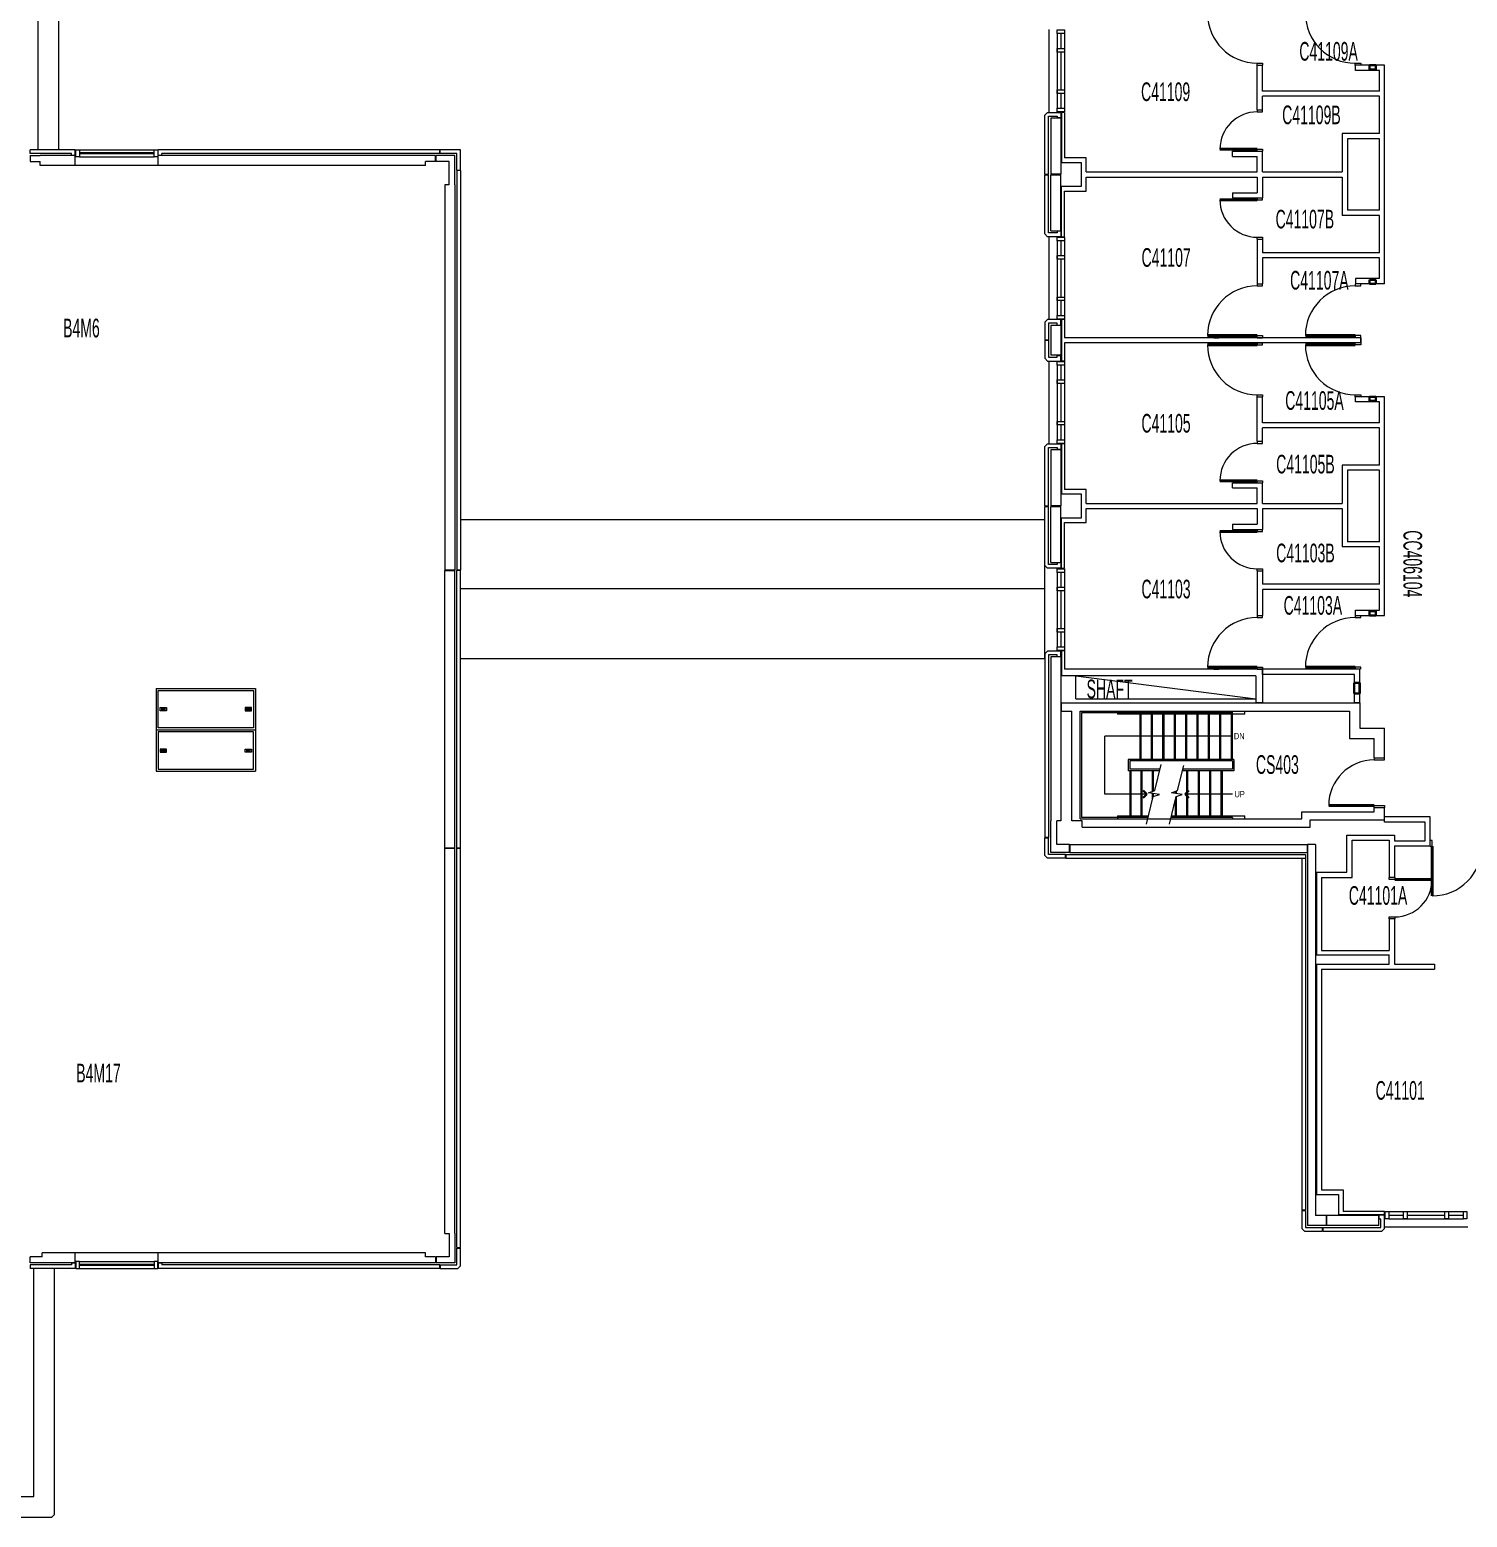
# Model space of a CAD drawing. Header units: inches. Extents: x 1.78 to 8.52, y 2.17 to 6.28.
# Drawn here: x 7.013 to 7.972, y 2.551 to 3.544 of the extents above; entities that cross this region are included whole.
import ezdxf

# ---------------------------------------------------------------- set-up
doc = ezdxf.new("R2010")
doc.units = ezdxf.units.IN
doc.header["$MEASUREMENT"] = 0
doc.linetypes.add('CENTERX2', pattern=[0.8, 0.5, -0.1, 0.1, -0.1])
doc.linetypes.add('HIDDEN', pattern=[0.075, 0.05, -0.025])
for name, color, linetype, lineweight in [('LEVEL_15', 7, 'Continuous', 15), ('LEVEL_16', 7, 'Continuous', 15), ('LEVEL_18', 7, 'Continuous', 15), ('LEVEL_20', 7, 'Continuous', 15), ('LEVEL_22', 7, 'Continuous', 15), ('LEVEL_23', 7, 'Continuous', 15), ('LEVEL_25', 7, 'Continuous', 15), ('LEVEL_26', 7, 'Continuous', 15), ('LEVEL_40', 7, 'Continuous', 15), ('LEVEL_48', 7, 'Continuous', 15), ('LEVEL_52', 7, 'Continuous', 15), ('LEVEL_54', 7, 'Continuous', 15), ('LEVEL_57', 7, 'Continuous', 15)]:
    doc.layers.add(name, color=color, linetype=linetype, lineweight=lineweight)
doc.styles.add('SLDTEXTSTYLE0', font='TXT', dxfattribs={"width": 0.75})
doc.styles.add('SLDTEXTSTYLE1', font='TXT', dxfattribs={"width": 0.5625})
doc.styles.add('SLDTEXTSTYLE4', font='TXT', dxfattribs={"width": 0.5625})

msp = doc.modelspace()

# ---------------------------------------------------------------- linework, layer by layer
at = {"layer": 'LEVEL_15', "color": 32, "linetype": 'Continuous', "lineweight": 0}
for p, q in [((7.69287, 3.48855), (7.69287, 3.54411)), ((7.69192, 3.48881), (7.6901, 3.487)), ((7.6901, 3.4475), (7.6901, 3.487)), ((7.69192, 3.48881), (7.70082, 3.48881)), ((7.69261, 3.4475), (7.69261, 3.48631)), ((7.69261, 3.48631), (7.69831, 3.48631)), ((7.69399, 3.48493), (7.69399, 3.4475)), ((7.70064, 3.48493), (7.69399, 3.48493)), ((7.69831, 3.48631), (7.69831, 3.48518)), ((7.70082, 3.48518), (7.69831, 3.48518)), ((7.70064, 3.48493), (7.70064, 3.4475)), ((7.70082, 3.48881), (7.70082, 3.48518)), ((7.04308, 3.46392), (7.01284, 3.46392)), ((7.01284, 3.46142), (7.01284, 3.46392)), ((7.04308, 3.46029), (7.04308, 3.46392)), ((7.28623, 3.46392), (7.09838, 3.46392)), ((7.09838, 3.46029), (7.09838, 3.46392)), ((7.28623, 3.46142), (7.28623, 3.46392)), ((7.30023, 3.46392), (7.28658, 3.46392)), ((7.28658, 3.46142), (7.28658, 3.46392)), ((7.30023, 3.45027), (7.30023, 3.46392)), ((7.04057, 3.46142), (7.01284, 3.46142)), ((7.01284, 3.46003), (7.01958, 3.46003)), ((7.01284, 3.46003), (7.01284, 3.45614)), ((7.01284, 3.45614), (7.01958, 3.45614)), ((7.04308, 3.46003), (7.01958, 3.46003)), ((7.01958, 3.45338), (7.01958, 3.45614)), ((7.04057, 3.46029), (7.04057, 3.46142)), ((7.04057, 3.46029), (7.04308, 3.46029)), ((7.04308, 3.45338), (7.04308, 3.46003)), ((7.09838, 3.46029), (7.10089, 3.46029)), ((7.27673, 3.46003), (7.09838, 3.46003)), ((7.09838, 3.45338), (7.09838, 3.46003)), ((7.28623, 3.46142), (7.10089, 3.46142)), ((7.10089, 3.46029), (7.10089, 3.46142)), ((7.28347, 3.46003), (7.27673, 3.46003)), ((7.27673, 3.45338), (7.27673, 3.45614)), ((7.28347, 3.45614), (7.27673, 3.45614)), ((7.28347, 3.45614), (7.28347, 3.46003)), ((7.29634, 3.46003), (7.28381, 3.46003)), ((7.28381, 3.45614), (7.28381, 3.46003)), ((7.29245, 3.45614), (7.28381, 3.45614)), ((7.29772, 3.46142), (7.28658, 3.46142)), ((7.29245, 3.44042), (7.29245, 3.45614)), ((7.29634, 3.44042), (7.29634, 3.46003)), ((7.29772, 3.45027), (7.29772, 3.46142)), ((7.04308, 3.45338), (7.01958, 3.45338)), ((7.09838, 3.45338), (7.04308, 3.45338)), ((7.27673, 3.45338), (7.09838, 3.45338)), ((7.29772, 3.45027), (7.30023, 3.45027)), ((7.29772, 3.44992), (7.29772, 3.18344)), ((7.30023, 3.44992), (7.29772, 3.44992)), ((7.30023, 3.44992), (7.30023, 3.18344)), ((7.6901, 3.4475), (7.69261, 3.4475)), ((7.6901, 3.40768), (7.6901, 3.44716)), ((7.6901, 3.44716), (7.69261, 3.44716)), ((7.69261, 3.40837), (7.69261, 3.44716)), ((7.70064, 3.4475), (7.69399, 3.4475)), ((7.69399, 3.40975), (7.69399, 3.44716)), ((7.69399, 3.44716), (7.70064, 3.44716)), ((7.70064, 3.40975), (7.70064, 3.44716)), ((7.28969, 3.44042), (7.28969, 3.18344)), ((7.29245, 3.44042), (7.28969, 3.44042)), ((7.29634, 3.44042), (7.29634, 3.18344)), ((7.69192, 3.40586), (7.6901, 3.40768)), ((7.70082, 3.40586), (7.69192, 3.40586)), ((7.69831, 3.40837), (7.69261, 3.40837)), ((7.69287, 3.3503), (7.69287, 3.40586)), ((7.69399, 3.40975), (7.70064, 3.40975)), ((7.69831, 3.40949), (7.69831, 3.40837)), ((7.70082, 3.40949), (7.69831, 3.40949)), ((7.70082, 3.40949), (7.70082, 3.40586)), ((7.6901, 3.34875), (7.69192, 3.35056)), ((7.6901, 3.34875), (7.6901, 3.3369)), ((7.70082, 3.35056), (7.69192, 3.35056)), ((7.69831, 3.34806), (7.69261, 3.34806)), ((7.69261, 3.34806), (7.69261, 3.3369)), ((7.69399, 3.34667), (7.69399, 3.3268)), ((7.70064, 3.34667), (7.69399, 3.34667)), ((7.69831, 3.34693), (7.69831, 3.34806)), ((7.69831, 3.34693), (7.70082, 3.34693)), ((7.70064, 3.34667), (7.70064, 3.3268)), ((7.70082, 3.34693), (7.70082, 3.35056)), ((7.69261, 3.3369), (7.6901, 3.3369)), ((7.6901, 3.33656), (7.6901, 3.32473)), ((7.69261, 3.33656), (7.6901, 3.33656)), ((7.69261, 3.33656), (7.69261, 3.32542)), ((7.69261, 3.32542), (7.69831, 3.32542)), ((7.70064, 3.3268), (7.69399, 3.3268)), ((7.69831, 3.32542), (7.69831, 3.32654)), ((7.69831, 3.32654), (7.70082, 3.32654)), ((7.70082, 3.32291), (7.70082, 3.32654)), ((7.69192, 3.32291), (7.6901, 3.32473)), ((7.69192, 3.32291), (7.70082, 3.32291)), ((7.69287, 3.26735), (7.69287, 3.3229)), ((7.69192, 3.26761), (7.6901, 3.2658)), ((7.6901, 3.2263), (7.6901, 3.2658)), ((7.69192, 3.26761), (7.70082, 3.26761)), ((7.70082, 3.26761), (7.70082, 3.26398)), ((7.69261, 3.2263), (7.69261, 3.2651)), ((7.69261, 3.2651), (7.69831, 3.2651)), ((7.69399, 3.26372), (7.69399, 3.2263)), ((7.70064, 3.26372), (7.69399, 3.26372)), ((7.69831, 3.2651), (7.69831, 3.26398)), ((7.70082, 3.26398), (7.69831, 3.26398)), ((7.70064, 3.26372), (7.70064, 3.2263)), ((7.6901, 3.2263), (7.69261, 3.2263)), ((7.6901, 3.18647), (7.6901, 3.22595)), ((7.6901, 3.22595), (7.69261, 3.22595)), ((7.69261, 3.18716), (7.69261, 3.22595)), ((7.70064, 3.2263), (7.69399, 3.2263)), ((7.69399, 3.18855), (7.69399, 3.22595)), ((7.69399, 3.22595), (7.70064, 3.22595)), ((7.70064, 3.18855), (7.70064, 3.22595)), ((7.69192, 3.18466), (7.6901, 3.18647)), ((7.6901, 3.12758), (7.6901, 3.18647)), ((7.69831, 3.18716), (7.69261, 3.18716)), ((7.69399, 3.18855), (7.70064, 3.18855)), ((7.69831, 3.18829), (7.69831, 3.18716)), ((7.70082, 3.18829), (7.69831, 3.18829)), ((7.70082, 3.18829), (7.70082, 3.18466)), ((7.29634, 3.18344), (7.28969, 3.18344)), ((7.28969, 2.99818), (7.28969, 3.1831)), ((7.28969, 3.1831), (7.29634, 3.1831)), ((7.29634, 2.99818), (7.29634, 3.1831)), ((7.30023, 3.18344), (7.29772, 3.18344)), ((7.30023, 3.1831), (7.29772, 3.1831)), ((7.29772, 2.99818), (7.29772, 3.1831)), ((7.30023, 2.99818), (7.30023, 3.1831)), ((7.70082, 3.18466), (7.69192, 3.18466)), ((7.69192, 3.1294), (7.6901, 3.12758)), ((7.6901, 3.12758), (7.6901, 3.0051)), ((7.70082, 3.1294), (7.69192, 3.1294)), ((7.69831, 3.12689), (7.69261, 3.12689)), ((7.69261, 3.12689), (7.69261, 3.0051)), ((7.69831, 3.12577), (7.69831, 3.12689)), ((7.70082, 3.12577), (7.70082, 3.1294)), ((7.69399, 3.12551), (7.69399, 3.01604)), ((7.70064, 3.12551), (7.69399, 3.12551)), ((7.69831, 3.12577), (7.70082, 3.12577)), ((7.70064, 3.12551), (7.70064, 3.01604)), ((7.69399, 2.99499), (7.69399, 3.01604)), ((7.69805, 3.00026), (7.69805, 3.01604)), ((7.70064, 3.01604), (7.69805, 3.01604)), ((7.28969, 2.99818), (7.29634, 2.99818)), ((7.28969, 2.74086), (7.28969, 2.99784)), ((7.28969, 2.99784), (7.29634, 2.99784)), ((7.29634, 2.74086), (7.29634, 2.99784)), ((7.29772, 2.99818), (7.30023, 2.99818)), ((7.29772, 2.73136), (7.29772, 2.99784)), ((7.29772, 2.99784), (7.30023, 2.99784)), ((7.30023, 2.73136), (7.30023, 2.99784)), ((7.69261, 3.0051), (7.6901, 3.0051)), ((7.6901, 2.99291), (7.6901, 3.00475)), ((7.6901, 3.00475), (7.69261, 3.00475)), ((7.69261, 2.9936), (7.69261, 3.00475)), ((7.70652, 3.00026), (7.69805, 3.00026)), ((7.70652, 2.99499), (7.70652, 3.00026)), ((7.70686, 3.00026), (7.86508, 3.00026)), ((7.70686, 3.00026), (7.70686, 2.99499)), ((7.86508, 3.00026), (7.86508, 2.99499)), ((7.86542, 3.00026), (7.86542, 2.74613)), ((7.87069, 3.00026), (7.86542, 3.00026)), ((7.87069, 3.00026), (7.87069, 2.75279)), ((7.6901, 2.99291), (7.69192, 2.9911)), ((7.70375, 2.9911), (7.69192, 2.9911)), ((7.70375, 2.9936), (7.69261, 2.9936)), ((7.70652, 2.99499), (7.69399, 2.99499)), ((7.70375, 2.9911), (7.70375, 2.9936)), ((7.7041, 2.9936), (7.86404, 2.9936)), ((7.7041, 2.9936), (7.7041, 2.9911)), ((7.7041, 2.9911), (7.86404, 2.9911)), ((7.70686, 2.99499), (7.86508, 2.99499)), ((7.86153, 2.99093), (7.86153, 2.75624)), ((7.86404, 2.99093), (7.86153, 2.99093)), ((7.86404, 2.9936), (7.86404, 2.9911)), ((7.86404, 2.99093), (7.86404, 2.75624)), ((7.86404, 2.75624), (7.86153, 2.75624)), ((7.86153, 2.7559), (7.86153, 2.74406)), ((7.86404, 2.7559), (7.86153, 2.7559)), ((7.86404, 2.7559), (7.86404, 2.74475)), ((7.87795, 2.75279), (7.87069, 2.75279)), ((7.87795, 2.74613), (7.87795, 2.75279)), ((7.91295, 2.75279), (7.8783, 2.75279)), ((7.8783, 2.74613), (7.8783, 2.75279)), ((7.91295, 2.74613), (7.91295, 2.75279)), ((7.91684, 2.75296), (7.91321, 2.75296)), ((7.91321, 2.75045), (7.91321, 2.75296)), ((7.91433, 2.75045), (7.91321, 2.75045)), ((7.91433, 2.74475), (7.91433, 2.75045)), ((7.91684, 2.74406), (7.91684, 2.75296)), ((7.28969, 2.74086), (7.29245, 2.74086)), ((7.29245, 2.74086), (7.29245, 2.72514)), ((7.29634, 2.74086), (7.29634, 2.72125)), ((7.86153, 2.74406), (7.86335, 2.74224)), ((7.86335, 2.74224), (7.87519, 2.74224)), ((7.86404, 2.74475), (7.87519, 2.74475)), ((7.87795, 2.74613), (7.86542, 2.74613)), ((7.87519, 2.74475), (7.87519, 2.74224)), ((7.87553, 2.74475), (7.91433, 2.74475)), ((7.87553, 2.74475), (7.87553, 2.74224)), ((7.87553, 2.74224), (7.91502, 2.74224)), ((7.91295, 2.74613), (7.8783, 2.74613)), ((7.91684, 2.74406), (7.91502, 2.74224)), ((7.9724, 2.74501), (7.91684, 2.74501)), ((7.29772, 2.73136), (7.30023, 2.73136)), ((7.29772, 2.71986), (7.29772, 2.73101)), ((7.29772, 2.73101), (7.30023, 2.73101)), ((7.30023, 2.71917), (7.30023, 2.73101)), ((7.02096, 2.72514), (7.01284, 2.72514)), ((7.01284, 2.72125), (7.01284, 2.72514)), ((7.02096, 2.72125), (7.01284, 2.72125)), ((7.01284, 2.71986), (7.01284, 2.71736)), ((7.04057, 2.71986), (7.01284, 2.71986)), ((7.04308, 2.7279), (7.02096, 2.7279)), ((7.02096, 2.72514), (7.02096, 2.7279)), ((7.04308, 2.72125), (7.02096, 2.72125)), ((7.04057, 2.72099), (7.04057, 2.71986)), ((7.04308, 2.72099), (7.04057, 2.72099)), ((7.04308, 2.72125), (7.04308, 2.7279)), ((7.09838, 2.7279), (7.04308, 2.7279)), ((7.04308, 2.72099), (7.04308, 2.71736)), ((7.27673, 2.7279), (7.09838, 2.7279)), ((7.09838, 2.72125), (7.09838, 2.7279)), ((7.27673, 2.72125), (7.09838, 2.72125)), ((7.09838, 2.72099), (7.09838, 2.71736)), ((7.10089, 2.72099), (7.09838, 2.72099)), ((7.10089, 2.72099), (7.10089, 2.71986)), ((7.28623, 2.71986), (7.10089, 2.71986)), ((7.27673, 2.72514), (7.27673, 2.7279)), ((7.28347, 2.72514), (7.27673, 2.72514)), ((7.28347, 2.72125), (7.27673, 2.72125)), ((7.28347, 2.72514), (7.28347, 2.72125)), ((7.28381, 2.72514), (7.28381, 2.72125)), ((7.29245, 2.72514), (7.28381, 2.72514)), ((7.29634, 2.72125), (7.28381, 2.72125)), ((7.28623, 2.71736), (7.28623, 2.71986)), ((7.28658, 2.71986), (7.29772, 2.71986)), ((7.28658, 2.71986), (7.28658, 2.71736)), ((7.04308, 2.71736), (7.01284, 2.71736)), ((7.28623, 2.71736), (7.09838, 2.71736)), ((7.28658, 2.71736), (7.29842, 2.71736)), ((7.29842, 2.71736), (7.30023, 2.71917))]:
    msp.add_line(p, q, dxfattribs=at)
at = {"layer": 'LEVEL_16', "color": 155, "linetype": 'Continuous', "lineweight": 0}
for p, q in [((7.6984, 3.54135), (7.6984, 3.54377)), ((7.6984, 3.54377), (7.70324, 3.54377)), ((7.70324, 3.54377), (7.70324, 3.54135)), ((7.70324, 3.54135), (7.6984, 3.54135)), ((7.6984, 3.54135), (7.6984, 3.49158)), ((7.70082, 3.54135), (7.70082, 3.5315)), ((7.70324, 3.54135), (7.70324, 3.49158)), ((7.6984, 3.52908), (7.6984, 3.5315)), ((7.6984, 3.5315), (7.70324, 3.5315)), ((7.70324, 3.52908), (7.6984, 3.52908)), ((7.70082, 3.52908), (7.70082, 3.50385)), ((7.70324, 3.5315), (7.70324, 3.52908)), ((7.6984, 3.50143), (7.6984, 3.50385)), ((7.6984, 3.50385), (7.70324, 3.50385)), ((7.70324, 3.50385), (7.70324, 3.50143)), ((7.70324, 3.50143), (7.6984, 3.50143)), ((7.70082, 3.50143), (7.70082, 3.49158)), ((7.6984, 3.48916), (7.6984, 3.49158)), ((7.6984, 3.49158), (7.70324, 3.49158)), ((7.70324, 3.48916), (7.6984, 3.48916)), ((7.70324, 3.49158), (7.70324, 3.48916)), ((7.04343, 3.45908), (7.04343, 3.46392)), ((7.04343, 3.46392), (7.04585, 3.46392)), ((7.04585, 3.46392), (7.04585, 3.45908)), ((7.04585, 3.46392), (7.09562, 3.46392)), ((7.09562, 3.45908), (7.09562, 3.46392)), ((7.09562, 3.46392), (7.09804, 3.46392)), ((7.09804, 3.46392), (7.09804, 3.45908)), ((7.04585, 3.45908), (7.04343, 3.45908)), ((7.04585, 3.45908), (7.09562, 3.45908)), ((7.09804, 3.45908), (7.09562, 3.45908)), ((7.6984, 3.4031), (7.6984, 3.40552)), ((7.6984, 3.40552), (7.70324, 3.40552)), ((7.70324, 3.40552), (7.70324, 3.4031)), ((7.70324, 3.4031), (7.6984, 3.4031)), ((7.6984, 3.4031), (7.6984, 3.35333)), ((7.70082, 3.4031), (7.70082, 3.39325)), ((7.70324, 3.4031), (7.70324, 3.35333)), ((7.6984, 3.39083), (7.6984, 3.39325)), ((7.6984, 3.39325), (7.70324, 3.39325)), ((7.70324, 3.39083), (7.6984, 3.39083)), ((7.70082, 3.39083), (7.70082, 3.3656)), ((7.70324, 3.39325), (7.70324, 3.39083)), ((7.6984, 3.36318), (7.6984, 3.3656)), ((7.6984, 3.3656), (7.70324, 3.3656)), ((7.70324, 3.3656), (7.70324, 3.36318)), ((7.70324, 3.36318), (7.6984, 3.36318)), ((7.70082, 3.36318), (7.70082, 3.35333)), ((7.6984, 3.35091), (7.6984, 3.35333)), ((7.6984, 3.35333), (7.70324, 3.35333)), ((7.70324, 3.35091), (7.6984, 3.35091)), ((7.70324, 3.35333), (7.70324, 3.35091)), ((7.6984, 3.32015), (7.6984, 3.32257)), ((7.6984, 3.32257), (7.70324, 3.32257)), ((7.70324, 3.32015), (7.6984, 3.32015)), ((7.6984, 3.32015), (7.6984, 3.27038)), ((7.70082, 3.32015), (7.70082, 3.3103)), ((7.70324, 3.32257), (7.70324, 3.32015)), ((7.70324, 3.32015), (7.70324, 3.27038)), ((7.6984, 3.30788), (7.6984, 3.3103)), ((7.6984, 3.3103), (7.70324, 3.3103)), ((7.70324, 3.30788), (7.6984, 3.30788)), ((7.70082, 3.30788), (7.70082, 3.28265)), ((7.70324, 3.3103), (7.70324, 3.30788)), ((7.6984, 3.28023), (7.6984, 3.28265)), ((7.6984, 3.28265), (7.70324, 3.28265)), ((7.70324, 3.28023), (7.6984, 3.28023)), ((7.70082, 3.28023), (7.70082, 3.27038)), ((7.70324, 3.28265), (7.70324, 3.28023)), ((7.6984, 3.26796), (7.6984, 3.27038)), ((7.6984, 3.27038), (7.70324, 3.27038)), ((7.70324, 3.26796), (7.6984, 3.26796)), ((7.70324, 3.27038), (7.70324, 3.26796)), ((7.6984, 3.18189), (7.6984, 3.18431)), ((7.6984, 3.18431), (7.70324, 3.18431)), ((7.70324, 3.18189), (7.6984, 3.18189)), ((7.6984, 3.18189), (7.6984, 3.13212)), ((7.70082, 3.18189), (7.70082, 3.17204)), ((7.70324, 3.18431), (7.70324, 3.18189)), ((7.70324, 3.18189), (7.70324, 3.13212)), ((7.6984, 3.16962), (7.6984, 3.17204)), ((7.6984, 3.17204), (7.70324, 3.17204)), ((7.70324, 3.16962), (7.6984, 3.16962)), ((7.70082, 3.16962), (7.70082, 3.14439)), ((7.70324, 3.17204), (7.70324, 3.16962)), ((7.6984, 3.14197), (7.6984, 3.14439)), ((7.6984, 3.14439), (7.70324, 3.14439)), ((7.70324, 3.14197), (7.6984, 3.14197)), ((7.70082, 3.14197), (7.70082, 3.13212)), ((7.70324, 3.14439), (7.70324, 3.14197)), ((7.6984, 3.1297), (7.6984, 3.13212)), ((7.6984, 3.13212), (7.70324, 3.13212)), ((7.70324, 3.1297), (7.6984, 3.1297)), ((7.70324, 3.13212), (7.70324, 3.1297)), ((7.91718, 2.75054), (7.91718, 2.75538)), ((7.91718, 2.75538), (7.9196, 2.75538)), ((7.9196, 2.75054), (7.91718, 2.75054)), ((7.9196, 2.75538), (7.9196, 2.75054)), ((7.9196, 2.75538), (7.96937, 2.75538)), ((7.9196, 2.75296), (7.92945, 2.75296)), ((7.9196, 2.75054), (7.96937, 2.75054)), ((7.92945, 2.75054), (7.92945, 2.75538)), ((7.92945, 2.75538), (7.93187, 2.75538)), ((7.93187, 2.75054), (7.92945, 2.75054)), ((7.93187, 2.75538), (7.93187, 2.75054)), ((7.93187, 2.75296), (7.9571, 2.75296)), ((7.9571, 2.75054), (7.9571, 2.75538)), ((7.9571, 2.75538), (7.95952, 2.75538)), ((7.95952, 2.75054), (7.9571, 2.75054)), ((7.95952, 2.75538), (7.95952, 2.75054)), ((7.95952, 2.75296), (7.96937, 2.75296)), ((7.96937, 2.75054), (7.96937, 2.75538)), ((7.96937, 2.75538), (7.97179, 2.75538)), ((7.97179, 2.75054), (7.96937, 2.75054)), ((7.97179, 2.75538), (7.97179, 2.75054)), ((7.04585, 2.7222), (7.04343, 2.7222)), ((7.04343, 2.7222), (7.04343, 2.71736)), ((7.04585, 2.71736), (7.04585, 2.7222)), ((7.04585, 2.7222), (7.09562, 2.7222)), ((7.09804, 2.7222), (7.09562, 2.7222)), ((7.09562, 2.7222), (7.09562, 2.71736)), ((7.09804, 2.71736), (7.09804, 2.7222)), ((7.04343, 2.71736), (7.04585, 2.71736)), ((7.04585, 2.71736), (7.09562, 2.71736)), ((7.09562, 2.71736), (7.09804, 2.71736))]:
    msp.add_line(p, q, dxfattribs=at)
at = {"layer": 'LEVEL_16', "color": 155, "linetype": 'HIDDEN', "lineweight": 30}
for p, q in [((7.04585, 3.4615), (7.09562, 3.4615)), ((7.04585, 2.71978), (7.09562, 2.71978))]:
    msp.add_line(p, q, dxfattribs=at)
at = {"layer": 'LEVEL_18', "color": 32, "linetype": 'Continuous', "lineweight": 0}
msp.add_line((7.71084, 3.11276), (7.83077, 3.09755), dxfattribs=at)
at = {"layer": 'LEVEL_20', "color": 3, "linetype": 'Continuous', "lineweight": 0}
for p, q in [((7.71464, 3.08822), (7.71464, 3.0184)), ((7.81522, 3.08822), (7.71464, 3.08822)), ((7.7537, 3.05711), (7.7537, 3.08822)), ((7.7613, 3.05711), (7.7613, 3.08822)), ((7.76891, 3.05711), (7.76891, 3.08822)), ((7.77651, 3.05711), (7.77651, 3.08822)), ((7.78411, 3.05711), (7.78411, 3.08822)), ((7.79172, 3.05711), (7.79172, 3.08822)), ((7.79932, 3.05711), (7.79932, 3.08822)), ((7.80692, 3.05711), (7.80692, 3.08822)), ((7.81453, 3.05711), (7.81453, 3.08822)), ((7.81522, 3.08822), (7.81522, 3.08926)), ((7.81626, 3.05711), (7.74575, 3.05711)), ((7.74575, 3.05711), (7.74575, 3.04951)), ((7.81626, 3.05711), (7.81626, 3.04951)), ((7.7667, 3.04951), (7.74575, 3.04951)), ((7.81522, 3.05608), (7.74679, 3.05608)), ((7.74679, 3.05608), (7.74679, 3.05055)), ((7.76695, 3.05055), (7.74679, 3.05055)), ((7.74748, 3.04951), (7.74748, 3.0184)), ((7.75508, 3.0184), (7.75508, 3.04951)), ((7.76268, 3.036), (7.76268, 3.04951)), ((7.81626, 3.04951), (7.78191, 3.04951)), ((7.81522, 3.05055), (7.78216, 3.05055)), ((7.7855, 3.0184), (7.7855, 3.04951)), ((7.7931, 3.04951), (7.7931, 3.0184)), ((7.8007, 3.04951), (7.8007, 3.0184)), ((7.80831, 3.04951), (7.80831, 3.0184)), ((7.81522, 3.05608), (7.81522, 3.05055)), ((7.76268, 3.03234), (7.76268, 3.03408)), ((7.77789, 3.03428), (7.77789, 3.036)), ((7.77789, 3.0184), (7.77789, 3.03234)), ((7.75906, 3.0184), (7.71464, 3.0184)), ((7.81522, 3.0184), (7.77427, 3.0184)), ((7.81522, 3.0184), (7.81522, 3.01737))]:
    msp.add_line(p, q, dxfattribs=at)
at = {"layer": 'LEVEL_20', "color": 3, "linetype": 'CENTERX2', "lineweight": 0}
for p, q in [((7.73849, 3.08926), (7.73849, 3.08718)), ((7.82352, 3.08718), (7.73849, 3.08718)), ((7.82352, 3.08718), (7.82352, 3.08926)), ((7.73849, 3.01944), (7.73849, 3.01737)), ((7.73849, 3.01944), (7.75932, 3.01944)), ((7.77453, 3.01944), (7.82352, 3.01944)), ((7.82352, 3.01737), (7.82352, 3.01944))]:
    msp.add_line(p, q, dxfattribs=at)
at = {"layer": 'LEVEL_20', "color": 3, "linetype": 'HIDDEN', "lineweight": 0}
for p, q in [((7.75439, 3.05711), (7.75439, 3.08822)), ((7.76199, 3.05711), (7.76199, 3.08822)), ((7.7696, 3.05711), (7.7696, 3.08822)), ((7.7772, 3.05711), (7.7772, 3.08822)), ((7.7848, 3.05711), (7.7848, 3.08822)), ((7.79241, 3.05711), (7.79241, 3.08822)), ((7.80001, 3.05711), (7.80001, 3.08822)), ((7.80762, 3.05711), (7.80762, 3.08822)), ((7.81522, 3.05711), (7.81522, 3.08822)), ((7.74679, 3.04951), (7.74679, 3.0184)), ((7.75439, 3.0184), (7.75439, 3.04951)), ((7.76199, 3.03576), (7.76199, 3.04951)), ((7.7848, 3.0184), (7.7848, 3.04951)), ((7.79241, 3.04951), (7.79241, 3.0184)), ((7.80001, 3.04951), (7.80001, 3.0184)), ((7.80762, 3.04951), (7.80762, 3.0184)), ((7.76199, 3.03033), (7.76199, 3.03441)), ((7.7772, 3.03438), (7.7772, 3.03576)), ((7.7772, 3.0184), (7.7772, 3.03033))]:
    msp.add_line(p, q, dxfattribs=at)
at = {"layer": 'LEVEL_20', "color": 7, "linetype": 'Continuous', "lineweight": 0}
for p, q in [((7.76345, 3.03627), (7.76773, 3.0537)), ((7.77866, 3.03627), (7.78278, 3.05307)), ((7.75796, 3.01388), (7.76247, 3.03226)), ((7.75928, 3.0348), (7.76345, 3.03627)), ((7.76648, 3.03369), (7.75928, 3.0348)), ((7.76247, 3.03226), (7.76648, 3.03369)), ((7.77316, 3.01388), (7.77767, 3.03226)), ((7.77449, 3.0348), (7.77866, 3.03627)), ((7.78169, 3.03369), (7.77449, 3.0348)), ((7.77767, 3.03226), (7.78169, 3.03369))]:
    msp.add_line(p, q, dxfattribs=at)
at = {"layer": 'LEVEL_22', "color": 120, "linetype": 'Continuous', "lineweight": 0}
for q in [(7.71084, 3.11276), (7.83077, 3.09755)]:
    msp.add_line((7.71084, 3.09755), q, dxfattribs=at)
at = {"layer": 'LEVEL_23', "color": 2, "linetype": 'Continuous', "lineweight": 0}
for p, q in [((7.83181, 3.52026), (7.83527, 3.52026)), ((7.83181, 3.49053), (7.83181, 3.52026)), ((7.83527, 3.50298), (7.83527, 3.52026)), ((7.91684, 3.52026), (7.89748, 3.52026)), ((7.89748, 3.5168), (7.89748, 3.52026)), ((7.91338, 3.5168), (7.89748, 3.5168)), ((7.91338, 3.50298), (7.91338, 3.5168)), ((7.91684, 3.3744), (7.91684, 3.52026)), ((7.91338, 3.50298), (7.83527, 3.50298)), ((7.91338, 3.49952), (7.83527, 3.49952)), ((7.83527, 3.49053), (7.83527, 3.49952)), ((7.91338, 3.47464), (7.91338, 3.49952)), ((7.70108, 3.48881), (7.70108, 3.45519)), ((7.70324, 3.48881), (7.70108, 3.48881)), ((7.70324, 3.48881), (7.70324, 3.45839)), ((7.83181, 3.49053), (7.83527, 3.49053)), ((7.91338, 3.47464), (7.88849, 3.47464)), ((7.88849, 3.47464), (7.88849, 3.44906)), ((7.91338, 3.47118), (7.89195, 3.47118)), ((7.89195, 3.47118), (7.89195, 3.42348)), ((7.91338, 3.42348), (7.91338, 3.47118)), ((7.71456, 3.45519), (7.70108, 3.45519)), ((7.71775, 3.45839), (7.70324, 3.45839)), ((7.71456, 3.43947), (7.71456, 3.45519)), ((7.71775, 3.44906), (7.71775, 3.45839)), ((7.81522, 3.46288), (7.83181, 3.46288)), ((7.81522, 3.45943), (7.81522, 3.46288)), ((7.81522, 3.45943), (7.83181, 3.45943)), ((7.83181, 3.46288), (7.83527, 3.46288)), ((7.83181, 3.44906), (7.83181, 3.45943)), ((7.83527, 3.44906), (7.83527, 3.46288)), ((7.71775, 3.44906), (7.83181, 3.44906)), ((7.71775, 3.4456), (7.83181, 3.4456)), ((7.71775, 3.43627), (7.71775, 3.4456)), ((7.83181, 3.4456), (7.83181, 3.43523)), ((7.83527, 3.44906), (7.88849, 3.44906)), ((7.83527, 3.4456), (7.83527, 3.43178)), ((7.83527, 3.4456), (7.88849, 3.4456)), ((7.88849, 3.4456), (7.88849, 3.42003)), ((7.70108, 3.40586), (7.70108, 3.43947)), ((7.70108, 3.43947), (7.71456, 3.43947)), ((7.70324, 3.40586), (7.70324, 3.43627)), ((7.70324, 3.43627), (7.71775, 3.43627)), ((7.81522, 3.43523), (7.83181, 3.43523)), ((7.81522, 3.43523), (7.81522, 3.43178)), ((7.81522, 3.43178), (7.83181, 3.43178)), ((7.83181, 3.43178), (7.83527, 3.43178)), ((7.91338, 3.42003), (7.88849, 3.42003)), ((7.91338, 3.42348), (7.89195, 3.42348)), ((7.91338, 3.39514), (7.91338, 3.42003)), ((7.70108, 3.40586), (7.70324, 3.40586)), ((7.83181, 3.40413), (7.83181, 3.3744)), ((7.83181, 3.40413), (7.83527, 3.40413)), ((7.83527, 3.40413), (7.83527, 3.39514)), ((7.91338, 3.39514), (7.83527, 3.39514)), ((7.91338, 3.39168), (7.83527, 3.39168)), ((7.83527, 3.39168), (7.83527, 3.3744)), ((7.91338, 3.37786), (7.91338, 3.39168)), ((7.91338, 3.37786), (7.89748, 3.37786)), ((7.89748, 3.37786), (7.89748, 3.3744)), ((7.83181, 3.3744), (7.83527, 3.3744)), ((7.91684, 3.3744), (7.89748, 3.3744)), ((7.70108, 3.35056), (7.70108, 3.32291)), ((7.70324, 3.35056), (7.70108, 3.35056)), ((7.70324, 3.35056), (7.70324, 3.33846)), ((7.90094, 3.33846), (7.70324, 3.33846)), ((7.90094, 3.335), (7.70324, 3.335)), ((7.70324, 3.335), (7.70324, 3.32291)), ((7.80278, 3.33846), (7.80623, 3.33846)), ((7.80623, 3.33846), (7.80278, 3.33846)), ((7.80278, 3.33846), (7.80623, 3.33846)), ((7.80278, 3.33846), (7.80623, 3.33846)), ((7.80278, 3.335), (7.80623, 3.335)), ((7.80278, 3.335), (7.80623, 3.335)), ((7.80623, 3.335), (7.80278, 3.335)), ((7.80278, 3.335), (7.80623, 3.335)), ((7.83527, 3.33846), (7.83181, 3.33846)), ((7.83181, 3.33846), (7.83527, 3.33846)), ((7.83527, 3.335), (7.83181, 3.335)), ((7.83181, 3.335), (7.83527, 3.335)), ((7.90094, 3.33846), (7.90094, 3.335)), ((7.90094, 3.335), (7.90094, 3.33846)), ((7.70324, 3.32291), (7.70108, 3.32291)), ((7.83181, 3.29906), (7.83527, 3.29906)), ((7.83181, 3.26933), (7.83181, 3.29906)), ((7.83527, 3.28177), (7.83527, 3.29906)), ((7.91684, 3.29906), (7.89748, 3.29906)), ((7.89748, 3.2956), (7.89748, 3.29906)), ((7.91338, 3.2956), (7.89748, 3.2956)), ((7.91338, 3.28177), (7.91338, 3.2956)), ((7.91684, 3.1532), (7.91684, 3.29906)), ((7.91338, 3.28177), (7.83527, 3.28177)), ((7.91338, 3.27832), (7.83527, 3.27832)), ((7.83527, 3.26933), (7.83527, 3.27832)), ((7.91338, 3.25343), (7.91338, 3.27832)), ((7.70108, 3.26761), (7.70108, 3.23399)), ((7.70324, 3.26761), (7.70108, 3.26761)), ((7.70324, 3.26761), (7.70324, 3.23719)), ((7.83181, 3.26933), (7.83527, 3.26933)), ((7.91338, 3.25343), (7.88849, 3.25343)), ((7.88849, 3.25343), (7.88849, 3.22786)), ((7.91338, 3.24998), (7.89195, 3.24998)), ((7.89195, 3.24998), (7.89195, 3.20228)), ((7.91338, 3.20228), (7.91338, 3.24998)), ((7.71775, 3.23719), (7.70324, 3.23719)), ((7.71775, 3.22786), (7.71775, 3.23719)), ((7.81522, 3.24168), (7.83181, 3.24168)), ((7.81522, 3.23822), (7.81522, 3.24168)), ((7.81522, 3.23822), (7.83181, 3.23822)), ((7.83181, 3.24168), (7.83527, 3.24168)), ((7.83181, 3.22786), (7.83181, 3.23822)), ((7.83527, 3.22786), (7.83527, 3.24168)), ((7.71456, 3.23399), (7.70108, 3.23399)), ((7.71456, 3.21826), (7.71456, 3.23399)), ((7.71775, 3.22786), (7.83181, 3.22786)), ((7.83527, 3.22786), (7.88849, 3.22786)), ((7.70108, 3.18466), (7.70108, 3.21826)), ((7.70108, 3.21826), (7.71456, 3.21826)), ((7.71775, 3.2244), (7.83181, 3.2244)), ((7.71775, 3.21507), (7.71775, 3.2244)), ((7.83181, 3.2244), (7.83181, 3.21403)), ((7.83527, 3.2244), (7.83527, 3.21057)), ((7.83527, 3.2244), (7.88849, 3.2244)), ((7.88849, 3.2244), (7.88849, 3.19882)), ((7.70324, 3.18466), (7.70324, 3.21507)), ((7.70324, 3.21507), (7.71775, 3.21507)), ((7.81522, 3.21403), (7.83181, 3.21403)), ((7.81522, 3.21403), (7.81522, 3.21057)), ((7.81522, 3.21057), (7.83181, 3.21057)), ((7.83181, 3.21057), (7.83527, 3.21057)), ((7.91338, 3.19882), (7.88849, 3.19882)), ((7.91338, 3.20228), (7.89195, 3.20228)), ((7.91338, 3.17394), (7.91338, 3.19882)), ((7.70108, 3.18466), (7.70324, 3.18466)), ((7.83181, 3.18292), (7.83181, 3.1532)), ((7.83181, 3.18292), (7.83527, 3.18292)), ((7.83527, 3.18292), (7.83527, 3.17394)), ((7.91338, 3.17394), (7.83527, 3.17394)), ((7.91338, 3.17048), (7.83527, 3.17048)), ((7.83527, 3.17048), (7.83527, 3.1532)), ((7.91338, 3.15666), (7.91338, 3.17048)), ((7.89748, 3.15666), (7.91338, 3.15666)), ((7.89748, 3.1532), (7.89748, 3.15666)), ((7.83181, 3.1532), (7.83527, 3.1532)), ((7.89748, 3.1532), (7.91684, 3.1532)), ((7.70108, 3.12949), (7.70108, 3.11276)), ((7.70324, 3.12949), (7.70108, 3.12949)), ((7.70324, 3.12949), (7.70324, 3.11725)), ((7.83527, 3.11725), (7.70324, 3.11725)), ((7.80278, 3.11725), (7.80623, 3.11725)), ((7.80278, 3.11725), (7.80623, 3.11725)), ((7.80623, 3.11725), (7.80278, 3.11725)), ((7.80278, 3.11725), (7.80623, 3.11725)), ((7.83527, 3.11725), (7.83181, 3.11725)), ((7.83181, 3.11725), (7.83527, 3.11725)), ((7.83527, 3.11725), (7.83527, 3.09479)), ((7.90025, 3.11725), (7.83527, 3.11725)), ((7.83527, 3.1138), (7.83527, 3.11725)), ((7.90025, 3.10809), (7.90025, 3.11725)), ((7.83077, 3.11276), (7.70108, 3.11276)), ((7.83077, 3.11276), (7.83077, 3.09479)), ((7.89679, 3.1138), (7.83527, 3.1138)), ((7.89679, 3.10809), (7.89679, 3.1138)), ((7.89679, 3.10809), (7.90025, 3.10809)), ((7.89679, 3.09479), (7.89679, 3.10118)), ((7.89679, 3.10118), (7.90025, 3.10118)), ((7.90025, 3.09479), (7.90025, 3.10118)), ((7.7009, 3.09479), (7.90025, 3.09479)), ((7.7009, 3.09479), (7.7009, 3.08926)), ((7.7009, 3.08926), (7.70807, 3.08926)), ((7.70807, 3.01604), (7.70807, 3.08926)), ((7.7136, 3.01737), (7.7136, 3.08926)), ((7.7136, 3.08926), (7.89333, 3.08926)), ((7.83527, 3.09479), (7.83077, 3.09479)), ((7.89333, 3.08926), (7.89333, 3.07094)), ((7.90025, 3.09479), (7.89679, 3.09479)), ((7.89679, 3.09479), (7.90025, 3.09479)), ((7.90025, 3.09479), (7.90025, 3.07785)), ((7.90025, 3.07785), (7.91684, 3.07785)), ((7.91684, 3.05815), (7.91684, 3.07785)), ((7.89333, 3.07094), (7.90992, 3.07094)), ((7.90992, 3.05815), (7.90992, 3.07094)), ((7.90992, 3.05815), (7.91684, 3.05815)), ((7.7136, 3.01737), (7.86153, 3.01737)), ((7.86153, 3.01737), (7.86153, 3.0222)), ((7.86153, 3.0222), (7.90992, 3.0222)), ((7.90992, 3.02497), (7.91684, 3.02497)), ((7.90992, 3.0222), (7.90992, 3.02497)), ((7.91684, 3.01667), (7.91684, 3.02497)), ((7.91684, 3.01529), (7.91684, 3.02151)), ((7.91684, 3.01529), (7.91684, 3.02151)), ((7.94725, 3.01875), (7.91684, 3.01875)), ((7.91684, 3.01529), (7.91684, 3.01875)), ((7.94725, 2.99939), (7.94725, 3.01875)), ((7.71496, 3.01604), (7.70807, 3.01604)), ((7.71496, 3.01184), (7.71496, 3.01604)), ((7.71496, 3.01184), (7.86706, 3.01184)), ((7.86706, 3.01184), (7.86706, 3.01667)), ((7.86706, 3.01667), (7.91684, 3.01667)), ((7.94379, 3.01529), (7.91684, 3.01529)), ((7.94379, 3.00285), (7.94379, 3.01529)), ((7.8916, 3.00665), (7.9234, 3.00665)), ((7.8916, 2.98177), (7.8916, 3.00665)), ((7.89506, 3.0032), (7.91995, 3.0032)), ((7.89506, 2.97831), (7.89506, 3.0032)), ((7.91995, 3.0032), (7.91995, 2.97831)), ((7.9234, 3.00665), (7.9234, 3.00285)), ((7.9234, 3.00285), (7.94379, 3.00285)), ((7.9234, 2.99939), (7.94725, 2.99939)), ((7.9234, 2.99939), (7.9234, 2.97831)), ((7.87147, 2.98177), (7.8916, 2.98177)), ((7.87147, 2.98177), (7.87147, 2.92681)), ((7.87467, 2.97831), (7.89506, 2.97831)), ((7.87467, 2.97831), (7.87467, 2.92958)), ((7.9234, 2.97831), (7.91995, 2.97831)), ((7.9234, 2.95066), (7.91995, 2.95066)), ((7.91995, 2.95066), (7.91995, 2.92958)), ((7.9234, 2.95066), (7.9234, 2.92059)), ((7.87467, 2.92958), (7.91995, 2.92958)), ((7.87147, 2.92681), (7.91995, 2.92681)), ((7.87147, 2.92059), (7.91995, 2.92059)), ((7.87147, 2.92059), (7.87147, 2.7667)), ((7.91995, 2.92059), (7.91995, 2.92681)), ((7.9234, 2.92059), (7.95002, 2.92059)), ((7.95002, 2.92059), (7.95002, 2.91713)), ((7.87467, 2.91713), (7.95002, 2.91713)), ((7.87467, 2.91713), (7.87467, 2.76989)), ((7.87467, 2.76989), (7.88919, 2.76989)), ((7.88919, 2.76989), (7.88919, 2.75538)), ((7.87147, 2.7667), (7.88599, 2.7667)), ((7.88599, 2.7667), (7.88599, 2.75322)), ((7.91684, 2.75322), (7.88599, 2.75322)), ((7.91684, 2.75538), (7.88919, 2.75538)), ((7.91684, 2.75322), (7.91684, 2.75538))]:
    msp.add_line(p, q, dxfattribs=at)
at = {"layer": 'LEVEL_25', "color": 2, "linetype": 'Continuous', "lineweight": 0}
for p, q in [((7.89713, 3.52026), (7.89713, 3.52164)), ((7.89713, 3.52164), (7.90094, 3.52164)), ((7.90094, 3.52164), (7.90094, 3.52026)), ((7.89713, 3.3744), (7.89713, 3.37302)), ((7.89713, 3.37302), (7.90094, 3.37302)), ((7.90094, 3.37302), (7.90094, 3.3744)), ((7.90094, 3.33984), (7.89713, 3.33984)), ((7.89713, 3.33984), (7.89713, 3.33846)), ((7.89713, 3.33362), (7.89713, 3.335)), ((7.90094, 3.33846), (7.90094, 3.33984)), ((7.90094, 3.335), (7.90094, 3.33362)), ((7.90094, 3.33362), (7.89713, 3.33362)), ((7.89713, 3.29906), (7.89713, 3.30044)), ((7.89713, 3.30044), (7.90094, 3.30044)), ((7.90094, 3.30044), (7.90094, 3.29906)), ((7.89713, 3.1532), (7.89713, 3.15182)), ((7.89713, 3.15182), (7.90094, 3.15182)), ((7.90094, 3.15182), (7.90094, 3.1532)), ((7.90094, 3.11864), (7.89713, 3.11864)), ((7.89713, 3.11864), (7.89713, 3.11725)), ((7.90094, 3.11725), (7.90094, 3.11864)), ((7.94863, 3.00302), (7.94725, 3.00302)), ((7.94725, 2.99922), (7.94863, 2.99922)), ((7.94863, 2.99922), (7.94863, 3.00302)), ((7.91977, 2.97693), (7.91977, 2.97831)), ((7.92358, 2.97831), (7.92358, 2.97693)), ((7.92358, 2.97693), (7.91977, 2.97693)), ((7.91977, 2.95066), (7.91977, 2.95204)), ((7.91977, 2.95204), (7.92358, 2.95204)), ((7.92358, 2.95204), (7.92358, 2.95066))]:
    msp.add_line(p, q, dxfattribs=at)
at = {"layer": 'LEVEL_25', "color": 2, "linetype": 'Continuous', "lineweight": 40}
for p, q in [((7.80692, 3.46427), (7.83181, 3.46427)), ((7.80692, 3.43039), (7.83181, 3.43039)), ((7.79863, 3.33984), (7.83181, 3.33984)), ((7.86395, 3.33984), (7.89713, 3.33984)), ((7.79863, 3.33362), (7.83181, 3.33362)), ((7.86395, 3.33362), (7.89713, 3.33362)), ((7.80692, 3.24306), (7.83181, 3.24306)), ((7.80692, 3.20919), (7.83181, 3.20919)), ((7.79863, 3.11864), (7.83181, 3.11864)), ((7.86395, 3.11864), (7.89713, 3.11864)), ((7.87951, 3.02635), (7.90992, 3.02635)), ((7.94863, 2.96604), (7.94863, 2.99922)), ((7.94846, 2.97693), (7.92358, 2.97693))]:
    msp.add_line(p, q, dxfattribs=at)
at = {"layer": 'LEVEL_25', "color": 2, "linetype": 'Continuous', "lineweight": 0}
for centre, major_axis, start_param, end_param in [((7.83181, 3.55482), (0.03318, 0), 3.141593, 4.712389), ((7.89713, 3.55482), (0, -0.03318), 4.712389, 6.283186), ((7.83181, 3.46427), (-0.02489, 0), 4.712389, 6.283185), ((7.83181, 3.43039), (0, -0.02489), 4.712389, 6.283186), ((7.83181, 3.33984), (-0.03318, 0), 4.712389, 6.283185), ((7.89713, 3.33984), (0, 0.03318), 6.283185, 7.853981), ((7.83181, 3.33362), (0.03318, 0), 3.141593, 4.712389), ((7.89713, 3.33362), (0, -0.03318), 4.712389, 6.283186), ((7.83181, 3.24306), (-0.02489, 0), 4.712389, 6.283185), ((7.83181, 3.20919), (0, -0.02489), 4.712389, 6.283186), ((7.83181, 3.11864), (-0.03318, 0), 4.712389, 6.283185), ((7.89713, 3.11864), (-0.03318, 0), 4.712389, 6.283185), ((7.90992, 3.02635), (-0.03042, 0), 4.712389, 6.283185), ((7.94863, 2.99922), (0.03318, 0), 4.712389, 6.283186), ((7.92358, 2.97693), (0, -0.02489), 6.283185, 7.853981)]:
    msp.add_ellipse(centre, major_axis=major_axis, ratio=1, start_param=start_param, end_param=end_param, dxfattribs=at)
at = {"layer": 'LEVEL_26', "color": 2, "linetype": 'Continuous', "lineweight": 0}
for p, q in [((7.83181, 3.52026), (7.83181, 3.52164)), ((7.83181, 3.52164), (7.83527, 3.52164)), ((7.83527, 3.52164), (7.83527, 3.52026)), ((7.83181, 3.49053), (7.83181, 3.48915)), ((7.83181, 3.48915), (7.83527, 3.48915)), ((7.83527, 3.48915), (7.83527, 3.49053)), ((7.83181, 3.46288), (7.83181, 3.46427)), ((7.83181, 3.46427), (7.83527, 3.46427)), ((7.83527, 3.46427), (7.83527, 3.46288)), ((7.83181, 3.43178), (7.83181, 3.43039)), ((7.83181, 3.43039), (7.83527, 3.43039)), ((7.83527, 3.43039), (7.83527, 3.43178)), ((7.83181, 3.40413), (7.83181, 3.40551)), ((7.83181, 3.40551), (7.83527, 3.40551)), ((7.83527, 3.40551), (7.83527, 3.40413)), ((7.83181, 3.3744), (7.83181, 3.37302)), ((7.83181, 3.37302), (7.83527, 3.37302)), ((7.83527, 3.37302), (7.83527, 3.3744)), ((7.83181, 3.33846), (7.83181, 3.33984)), ((7.83181, 3.33984), (7.83527, 3.33984)), ((7.83181, 3.335), (7.83181, 3.33362)), ((7.83527, 3.33984), (7.83527, 3.33846)), ((7.83527, 3.33362), (7.83527, 3.335)), ((7.83181, 3.33362), (7.83527, 3.33362)), ((7.83181, 3.29906), (7.83181, 3.30044)), ((7.83181, 3.30044), (7.83527, 3.30044)), ((7.83527, 3.30044), (7.83527, 3.29906)), ((7.83181, 3.26933), (7.83181, 3.26795)), ((7.83181, 3.26795), (7.83527, 3.26795)), ((7.83527, 3.26795), (7.83527, 3.26933)), ((7.83181, 3.24168), (7.83181, 3.24306)), ((7.83181, 3.24306), (7.83527, 3.24306)), ((7.83527, 3.24306), (7.83527, 3.24168)), ((7.83181, 3.21057), (7.83181, 3.20919)), ((7.83181, 3.20919), (7.83527, 3.20919)), ((7.83527, 3.20919), (7.83527, 3.21057)), ((7.83181, 3.18292), (7.83181, 3.18431)), ((7.83181, 3.18431), (7.83527, 3.18431)), ((7.83527, 3.18431), (7.83527, 3.18292)), ((7.83181, 3.1532), (7.83181, 3.15182)), ((7.83181, 3.15182), (7.83527, 3.15182)), ((7.83527, 3.15182), (7.83527, 3.1532)), ((7.83181, 3.11725), (7.83181, 3.11864)), ((7.83181, 3.11864), (7.83527, 3.11864)), ((7.83527, 3.11864), (7.83527, 3.11725)), ((7.90992, 3.05815), (7.90992, 3.05677)), ((7.91684, 3.05677), (7.91684, 3.05815)), ((7.90992, 3.05677), (7.91684, 3.05677)), ((7.90992, 3.02497), (7.90992, 3.02635)), ((7.90992, 3.02635), (7.91684, 3.02635)), ((7.91684, 3.02635), (7.91684, 3.02497))]:
    msp.add_line(p, q, dxfattribs=at)
at = {"layer": 'LEVEL_40', "color": 2, "linetype": 'Continuous', "lineweight": 0}
for p, q in [((7.81522, 3.07267), (7.73019, 3.07267)), ((7.73019, 3.03396), (7.73019, 3.07267)), ((7.75813, 3.03396), (7.73019, 3.03396)), ((7.81522, 3.03396), (7.78365, 3.03396))]:
    msp.add_line(p, q, dxfattribs=at)
at = {"layer": 'LEVEL_40', "color": 2, "linetype": 'Continuous', "lineweight": 30}
for p, q in [((7.75813, 3.03396), (7.75569, 3.0364)), ((7.75813, 3.03396), (7.75569, 3.03151)), ((7.78365, 3.03396), (7.78609, 3.0364)), ((7.78365, 3.03396), (7.78609, 3.03151))]:
    msp.add_line(p, q, dxfattribs=at)
at = {"layer": 'LEVEL_52', "color": 83, "linetype": 'Continuous', "lineweight": 0}
for p, q in [((7.097, 3.10447), (7.097, 3.04916)), ((7.097, 3.10447), (7.16336, 3.10447)), ((7.09838, 3.10308), (7.16198, 3.10308)), ((7.09838, 3.0782), (7.09838, 3.10308)), ((7.16198, 3.10308), (7.16198, 3.0782)), ((7.16336, 3.10447), (7.16336, 3.04916)), ((7.09976, 3.09168), (7.10391, 3.09168)), ((7.09976, 3.0896), (7.09976, 3.09168)), ((7.10391, 3.0896), (7.09976, 3.0896)), ((7.10391, 3.09168), (7.10391, 3.0896)), ((7.1606, 3.09168), (7.15645, 3.09168)), ((7.15645, 3.09168), (7.15645, 3.0896)), ((7.15645, 3.0896), (7.1606, 3.0896)), ((7.1606, 3.0896), (7.1606, 3.09168)), ((7.097, 3.07681), (7.16336, 3.07681)), ((7.16198, 3.0782), (7.09838, 3.0782)), ((7.16198, 3.07543), (7.09838, 3.07543)), ((7.09838, 3.07543), (7.09838, 3.05055)), ((7.16198, 3.05055), (7.16198, 3.07543)), ((7.10391, 3.06403), (7.09976, 3.06403)), ((7.09976, 3.06403), (7.09976, 3.06195)), ((7.09976, 3.06195), (7.10391, 3.06195)), ((7.10391, 3.06195), (7.10391, 3.06403)), ((7.15645, 3.06195), (7.15645, 3.06403)), ((7.15645, 3.06403), (7.1606, 3.06403)), ((7.1606, 3.06195), (7.15645, 3.06195)), ((7.1606, 3.06403), (7.1606, 3.06195)), ((7.097, 3.04916), (7.16336, 3.04916)), ((7.09838, 3.05055), (7.16198, 3.05055))]:
    msp.add_line(p, q, dxfattribs=at)
at = {"layer": 'LEVEL_52', "color": 83, "linetype": 'Continuous', "lineweight": 30}
for p, q in [((7.10046, 3.09064), (7.10322, 3.09064)), ((7.1599, 3.09064), (7.15714, 3.09064)), ((7.10046, 3.06299), (7.10322, 3.06299)), ((7.1599, 3.06299), (7.15714, 3.06299)), ((7.1599, 3.06299), (7.15714, 3.06299))]:
    msp.add_line(p, q, dxfattribs=at)
at = {"layer": 'LEVEL_54', "color": 32, "linetype": 'Continuous', "lineweight": 30}
for p, q in [((7.90681, 3.51749), (7.90681, 3.52026)), ((7.90681, 3.52026), (7.91096, 3.52026)), ((7.91096, 3.51749), (7.90681, 3.51749)), ((7.91096, 3.52026), (7.91096, 3.51749)), ((7.91096, 3.37715), (7.90681, 3.37715)), ((7.90681, 3.37715), (7.90681, 3.37438)), ((7.91096, 3.37438), (7.91096, 3.37715)), ((7.90681, 3.37438), (7.91096, 3.37438)), ((7.90681, 3.29629), (7.90681, 3.29906)), ((7.90681, 3.29906), (7.91096, 3.29906)), ((7.91096, 3.29629), (7.90681, 3.29629)), ((7.91096, 3.29906), (7.91096, 3.29629)), ((7.91096, 3.15594), (7.90681, 3.15594)), ((7.90681, 3.15594), (7.90681, 3.15318)), ((7.90681, 3.15318), (7.91096, 3.15318)), ((7.91096, 3.15318), (7.91096, 3.15594)), ((7.90025, 3.10809), (7.89644, 3.10809)), ((7.89644, 3.10809), (7.89644, 3.10118)), ((7.90025, 3.10118), (7.90025, 3.10809)), ((7.89644, 3.10118), (7.90025, 3.10118))]:
    msp.add_line(p, q, dxfattribs=at)
at = {"layer": 'LEVEL_54', "color": 32, "linetype": 'Continuous', "lineweight": 0}
msp.add_line((7.89955, 3.10809), (7.89955, 3.10118), dxfattribs=at)
at = {"layer": 'LEVEL_57', "color": 32, "linetype": 'Continuous', "lineweight": 0}
for p, q in [((7.03202, 3.46392), (7.03202, 3.62801)), ((7.0182, 3.46392), (7.0182, 3.616)), ((7.30023, 3.21714), (7.6901, 3.21714)), ((7.6901, 3.12451), (7.6901, 3.21714)), ((7.6901, 3.17083), (7.30023, 3.17083)), ((7.30023, 3.12451), (7.6901, 3.12451)), ((7.01543, 2.56528), (7.01543, 2.71736)), ((7.02926, 2.55327), (7.02926, 2.71736)), ((6.84953, 2.56528), (7.01543, 2.56528)), ((6.86335, 2.55146), (7.02744, 2.55146)), ((7.02744, 2.55146), (7.02926, 2.55327))]:
    msp.add_line(p, q, dxfattribs=at)

# ---------------------------------------------------------------- texts
at = {"layer": 'LEVEL_40', "color": 2, "char_height": 0.004148, "attachment_point": 3, "style": 'SLDTEXTSTYLE0'}
for s, insert in [('DN', (7.82341, 3.07472)), ('UP', (7.82352, 3.03601))]:
    msp.add_mtext(s, dxfattribs=dict(at, insert=insert))
at = {"layer": 'LEVEL_48', "color": 120, "char_height": 0.012443, "attachment_point": 2, "style": 'SLDTEXTSTYLE1'}
for s, insert in [('C41109A', (7.87943, 3.53576)), ('C41109', (7.77068, 3.5088)), ('C41109B', (7.86799, 3.49336)), ('C41107B', (7.86359, 3.42381)), ('C41107', (7.77102, 3.3982)), ('C41107A', (7.87327, 3.38302)), ('C41105A', (7.87002, 3.30278)), ('C41105', (7.77094, 3.2876)), ('C41105B', (7.86398, 3.26033)), ('C41103B', (7.86398, 3.20106)), ('C41103', (7.77094, 3.177)), ('C41103A', (7.86895, 3.1661)), ('SHAFT', (7.73327, 3.11034)), ('CS403', (7.84526, 3.0599)), ('C41101A', (7.91244, 2.97256)), ('C41101', (7.92723, 2.84247))]:
    msp.add_mtext(s, dxfattribs=dict(at, insert=insert))
at = {"layer": 'LEVEL_48', "color": 3, "char_height": 0.012443, "attachment_point": 1, "style": 'SLDTEXTSTYLE1'}
for s, insert in [('B4M6', (7.03494, 3.35115)), ('B4M17', (7.0437, 2.85405))]:
    msp.add_mtext(s, dxfattribs=dict(at, insert=insert))
at = {"layer": 'LEVEL_48', "color": 120, "insert": (7.9418, 3.18759), "char_height": 0.012443, "attachment_point": 2, "rotation": 270, "style": 'SLDTEXTSTYLE4'}
msp.add_mtext('CC406104', dxfattribs=at)

doc.saveas('drawing.dxf')
